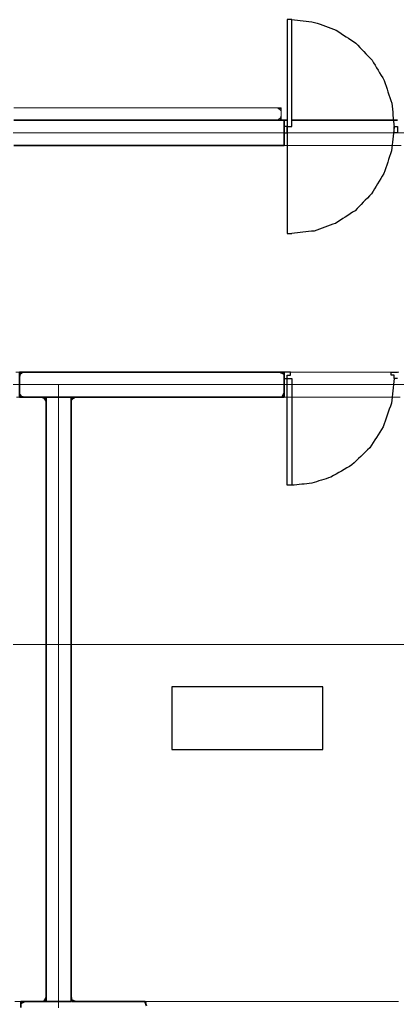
# Model space of a CAD drawing. Header units: metres. Extents: x 0 to 434, y -50 to 331.
# Drawn here: x 184.3 to 214.3, y 78.1 to 156.1 of the extents above; entities that cross this region are included whole.
import ezdxf

# ---------------------------------------------------------------- set-up
doc = ezdxf.new("R2010")
doc.units = ezdxf.units.M
for name, color, linetype in [('A-ANNO', 7, 'Continuous'), ('A-DOOR', 7, 'Continuous'), ('A-MAT', 7, 'Continuous'), ('A-SLAB', 7, 'Continuous'), ('A-WALL', 7, 'Continuous')]:
    doc.layers.add(name, color=color, linetype=linetype)

msp = doc.modelspace()

# ---------------------------------------------------------------- linework, layer by layer
at = {"linetype": 'Continuous', "lineweight": 25}
msp.add_lwpolyline([(196.399, 98.127), (208.399, 98.127), (208.399, 103.127), (196.399, 103.127), (196.399, 98.127)], close=True, dxfattribs=at)
at = {"layer": 'A-ANNO', "linetype": 'Continuous', "lineweight": 18, "true_color": 0x000000}
for p, q in [((109.973, 147.127), (298.899, 147.127)), ((80.3, 127.127), (340.779, 127.127)), ((187.399, 127.127), (187.399, 63.493)), ((103.402, 106.484), (353.399, 106.484))]:
    msp.add_line(p, q, dxfattribs=at)
at = {"layer": 'A-DOOR', "linetype": 'Continuous', "lineweight": 25, "true_color": 0x000000}
for points in [[(205.584, 156.127), (205.584, 155.627), (205.584, 155.127), (205.584, 154.627), (205.584, 154.127), (205.584, 153.627), (205.584, 153.127), (205.584, 152.627), (205.584, 152.127), (205.584, 151.627), (205.584, 151.127), (205.584, 150.627), (205.584, 150.127), (205.584, 149.627), (205.584, 149.127), (205.584, 148.627), (205.584, 148.127), (205.584, 147.627)], [(205.934, 156.127), (205.891, 156.127), (205.847, 156.127), (205.803, 156.127), (205.759, 156.127), (205.716, 156.127), (205.672, 156.127), (205.628, 156.127), (205.584, 156.127)], [(205.934, 147.627), (205.934, 148.127), (205.934, 148.627), (205.934, 149.127), (205.934, 149.627), (205.934, 150.127), (205.934, 150.627), (205.934, 151.127), (205.934, 151.627), (205.934, 152.127), (205.934, 152.627), (205.934, 153.127), (205.934, 153.627), (205.934, 154.127), (205.934, 154.627), (205.934, 155.127), (205.934, 155.627), (205.934, 156.127)], [(205.934, 156.127), (206.162, 156.1), (206.389, 156.073), (206.616, 156.046), (206.844, 156.02), (207.071, 155.993), (207.298, 155.966), (207.526, 155.939), (207.753, 155.912)], [(207.753, 155.912), (207.969, 155.833), (208.185, 155.754), (208.401, 155.675), (208.616, 155.596), (208.832, 155.517), (209.048, 155.438), (209.264, 155.359), (209.48, 155.28)], [(209.48, 155.28), (209.673, 155.153), (209.867, 155.026), (210.06, 154.898), (210.254, 154.771), (210.447, 154.644), (210.641, 154.517), (210.834, 154.389), (211.028, 154.262)], [(211.028, 154.262), (211.189, 154.093), (211.351, 153.924), (211.512, 153.755), (211.674, 153.586), (211.835, 153.417), (211.996, 153.248), (212.158, 153.078), (212.319, 152.909)], [(212.319, 152.909), (212.44, 152.707), (212.562, 152.505), (212.683, 152.302), (212.804, 152.1), (212.925, 151.897), (213.046, 151.695), (213.167, 151.493), (213.289, 151.29)], [(213.289, 151.29), (213.363, 151.065), (213.438, 150.839), (213.513, 150.614), (213.588, 150.388), (213.663, 150.163), (213.737, 149.937), (213.812, 149.712), (213.887, 149.486)], [(213.887, 149.486), (213.912, 149.249), (213.936, 149.012), (213.961, 148.775), (213.986, 148.537), (214.01, 148.3), (214.035, 148.063), (214.06, 147.826), (214.084, 147.589)], [(205.584, 147.627), (205.553, 147.627), (205.522, 147.627), (205.491, 147.627), (205.459, 147.627), (205.428, 147.627), (205.397, 147.627), (205.366, 147.627), (205.334, 147.627)], [(205.584, 147.627), (205.628, 147.627), (205.672, 147.627), (205.716, 147.627), (205.759, 147.627), (205.803, 147.627), (205.847, 147.627), (205.891, 147.627), (205.934, 147.627)], [(205.584, 147.127), (205.584, 147.189), (205.584, 147.252), (205.584, 147.314), (205.584, 147.377), (205.584, 147.439), (205.584, 147.502), (205.584, 147.564), (205.584, 147.627)], [(205.584, 147.627), (205.584, 147.127), (205.584, 146.627), (205.584, 146.127), (205.584, 145.627), (205.584, 145.127), (205.584, 144.627), (205.584, 144.127), (205.584, 143.627), (205.584, 143.127), (205.584, 142.627), (205.584, 142.127), (205.584, 141.627), (205.584, 141.127), (205.584, 140.627), (205.584, 140.127), (205.584, 139.627), (205.584, 139.127)], [(214.084, 147.589), (214.058, 147.352), (214.031, 147.115), (214.004, 146.878), (213.977, 146.641), (213.951, 146.404), (213.924, 146.167), (213.897, 145.93), (213.871, 145.693)], [(214.084, 147.627), (214.116, 147.627), (214.147, 147.627), (214.178, 147.627), (214.209, 147.627), (214.241, 147.627), (214.272, 147.627), (214.303, 147.627), (214.334, 147.627)], [(214.084, 147.127), (214.084, 147.189), (214.084, 147.252), (214.084, 147.314), (214.084, 147.377), (214.084, 147.439), (214.084, 147.502), (214.084, 147.564), (214.084, 147.627)], [(214.334, 147.627), (214.334, 147.564), (214.334, 147.502), (214.334, 147.439), (214.334, 147.377), (214.334, 147.314), (214.334, 147.252), (214.334, 147.189), (214.334, 147.127)], [(205.334, 147.127), (205.366, 147.127), (205.397, 147.127), (205.428, 147.127), (205.459, 147.127), (205.491, 147.127), (205.522, 147.127), (205.553, 147.127), (205.584, 147.127)], [(214.334, 147.127), (214.303, 147.127), (214.272, 147.127), (214.241, 147.127), (214.209, 147.127), (214.178, 147.127), (214.147, 147.127), (214.116, 147.127), (214.084, 147.127)], [(213.871, 145.693), (213.794, 145.468), (213.717, 145.243), (213.64, 145.019), (213.564, 144.794), (213.487, 144.569), (213.41, 144.344), (213.333, 144.119), (213.257, 143.895)], [(213.257, 143.895), (213.134, 143.693), (213.011, 143.492), (212.888, 143.291), (212.765, 143.09), (212.642, 142.888), (212.519, 142.687), (212.396, 142.486), (212.274, 142.285)], [(212.274, 142.285), (212.111, 142.117), (211.948, 141.949), (211.785, 141.782), (211.622, 141.614), (211.459, 141.447), (211.296, 141.279), (211.134, 141.112), (210.971, 140.944)], [(210.971, 140.944), (210.776, 140.819), (210.582, 140.693), (210.387, 140.568), (210.192, 140.442), (209.998, 140.317), (209.803, 140.191), (209.609, 140.066), (209.414, 139.94)], [(209.414, 139.94), (209.202, 139.864), (208.99, 139.788), (208.778, 139.712), (208.566, 139.636), (208.354, 139.561), (208.141, 139.485), (207.929, 139.409), (207.717, 139.333)], [(205.584, 139.127), (205.628, 139.127), (205.672, 139.127), (205.716, 139.127), (205.759, 139.127), (205.803, 139.127), (205.847, 139.127), (205.891, 139.127), (205.934, 139.127)], [(207.717, 139.333), (207.494, 139.307), (207.272, 139.281), (207.049, 139.255), (206.826, 139.23), (206.603, 139.204), (206.38, 139.178), (206.157, 139.152), (205.934, 139.127)], [(205.834, 128.127), (205.772, 128.127), (205.709, 128.127), (205.647, 128.127), (205.584, 128.127), (205.522, 128.127), (205.459, 128.127), (205.397, 128.127), (205.334, 128.127)], [(205.834, 127.877), (205.834, 127.908), (205.834, 127.939), (205.834, 127.97), (205.834, 128.002), (205.834, 128.033), (205.834, 128.064), (205.834, 128.095), (205.834, 128.127)], [(213.834, 128.127), (213.897, 128.127), (213.959, 128.127), (214.022, 128.127), (214.084, 128.127), (214.147, 128.127), (214.209, 128.127), (214.272, 128.127), (214.334, 128.127)], [(213.834, 127.877), (213.834, 127.908), (213.834, 127.939), (213.834, 127.97), (213.834, 128.002), (213.834, 128.033), (213.834, 128.064), (213.834, 128.095), (213.834, 128.127)], [(205.334, 127.627), (205.366, 127.627), (205.397, 127.627), (205.428, 127.627), (205.459, 127.627), (205.491, 127.627), (205.522, 127.627), (205.553, 127.627), (205.584, 127.627)], [(205.584, 127.877), (205.616, 127.877), (205.647, 127.877), (205.678, 127.877), (205.709, 127.877), (205.741, 127.877), (205.772, 127.877), (205.803, 127.877), (205.834, 127.877)], [(205.584, 127.627), (205.584, 127.658), (205.584, 127.689), (205.584, 127.72), (205.584, 127.752), (205.584, 127.783), (205.584, 127.814), (205.584, 127.845), (205.584, 127.877)], [(205.584, 119.127), (205.584, 119.627), (205.584, 120.127), (205.584, 120.627), (205.584, 121.127), (205.584, 121.627), (205.584, 122.127), (205.584, 122.627), (205.584, 123.127), (205.584, 123.627), (205.584, 124.127), (205.584, 124.627), (205.584, 125.127), (205.584, 125.627), (205.584, 126.127), (205.584, 126.627), (205.584, 127.127), (205.584, 127.627)], [(205.584, 127.627), (205.628, 127.627), (205.672, 127.627), (205.716, 127.627), (205.759, 127.627), (205.803, 127.627), (205.847, 127.627), (205.891, 127.627), (205.934, 127.627)], [(205.934, 127.627), (205.934, 127.127), (205.934, 126.627), (205.934, 126.127), (205.934, 125.627), (205.934, 125.127), (205.934, 124.627), (205.934, 124.127), (205.934, 123.627), (205.934, 123.127), (205.934, 122.627), (205.934, 122.127), (205.934, 121.627), (205.934, 121.127), (205.934, 120.627), (205.934, 120.127), (205.934, 119.627), (205.934, 119.127)], [(214.084, 127.877), (214.053, 127.877), (214.022, 127.877), (213.991, 127.877), (213.959, 127.877), (213.928, 127.877), (213.897, 127.877), (213.866, 127.877), (213.834, 127.877)], [(214.084, 127.627), (214.056, 127.379), (214.028, 127.131), (214, 126.883), (213.972, 126.635), (213.944, 126.387), (213.915, 126.139), (213.887, 125.89), (213.859, 125.642)], [(214.084, 127.627), (214.084, 127.658), (214.084, 127.689), (214.084, 127.72), (214.084, 127.752), (214.084, 127.783), (214.084, 127.814), (214.084, 127.845), (214.084, 127.877)], [(214.334, 127.627), (214.303, 127.627), (214.272, 127.627), (214.241, 127.627), (214.209, 127.627), (214.178, 127.627), (214.147, 127.627), (214.116, 127.627), (214.084, 127.627)], [(213.859, 125.642), (213.776, 125.408), (213.693, 125.174), (213.61, 124.939), (213.528, 124.705), (213.445, 124.471), (213.362, 124.236), (213.279, 124.002), (213.196, 123.768)], [(213.196, 123.768), (213.063, 123.56), (212.93, 123.352), (212.797, 123.145), (212.664, 122.937), (212.531, 122.729), (212.398, 122.522), (212.265, 122.314), (212.132, 122.106)], [(212.132, 122.106), (211.956, 121.937), (211.78, 121.767), (211.604, 121.598), (211.428, 121.428), (211.252, 121.259), (211.076, 121.089), (210.901, 120.92), (210.725, 120.75)], [(210.725, 120.75), (210.516, 120.628), (210.307, 120.506), (210.098, 120.384), (209.889, 120.262), (209.68, 120.14), (209.471, 120.018), (209.262, 119.896), (209.053, 119.774)], [(209.053, 119.774), (208.862, 119.713), (208.671, 119.653), (208.48, 119.592), (208.289, 119.532), (208.098, 119.471), (207.907, 119.411), (207.715, 119.351), (207.524, 119.29)], [(205.934, 119.127), (205.891, 119.127), (205.847, 119.127), (205.803, 119.127), (205.759, 119.127), (205.716, 119.127), (205.672, 119.127), (205.628, 119.127), (205.584, 119.127)], [(207.524, 119.29), (207.326, 119.27), (207.127, 119.249), (206.928, 119.229), (206.729, 119.208), (206.531, 119.188), (206.332, 119.168), (206.133, 119.147), (205.934, 119.127)]]:
    msp.add_lwpolyline(points, dxfattribs=at)
at = {"layer": 'A-MAT', "linetype": 'Continuous', "lineweight": 18, "true_color": 0x000000}
for points in [[(183.852, 148.127), (184.352, 148.127), (184.851, 148.127), (185.351, 148.127), (185.851, 148.127), (186.35, 148.127), (186.85, 148.127), (187.349, 148.127), (187.849, 148.127), (188.349, 148.127), (188.848, 148.127), (189.348, 148.127), (189.847, 148.127), (190.347, 148.127), (190.847, 148.127), (191.346, 148.127), (191.846, 148.127), (192.345, 148.127), (192.845, 148.127), (193.345, 148.127), (193.844, 148.127), (194.344, 148.127), (194.843, 148.127), (195.343, 148.127), (195.843, 148.127), (196.342, 148.127), (196.842, 148.127), (197.341, 148.127), (197.841, 148.127), (198.341, 148.127), (198.84, 148.127), (199.34, 148.127), (199.839, 148.127), (200.339, 148.127), (200.839, 148.127), (201.338, 148.127), (201.838, 148.127), (202.337, 148.127), (202.837, 148.127), (203.337, 148.127), (203.836, 148.127), (204.336, 148.127), (204.835, 148.127), (205.084, 148.377), (205.084, 148.877), (204.835, 149.127), (204.335, 149.127), (203.835, 149.127), (203.336, 149.127), (202.836, 149.127), (202.337, 149.127), (201.837, 149.127), (201.337, 149.127), (200.838, 149.127), (200.338, 149.127), (199.839, 149.127), (199.339, 149.127), (198.839, 149.127), (198.34, 149.127), (197.84, 149.127), (197.341, 149.127), (196.841, 149.127), (196.341, 149.127), (195.842, 149.127), (195.342, 149.127), (194.843, 149.127), (194.343, 149.127), (193.843, 149.127), (193.344, 149.127), (192.844, 149.127), (192.345, 149.127), (191.845, 149.127), (191.345, 149.127), (190.846, 149.127), (190.346, 149.127), (189.847, 149.127), (189.347, 149.127), (188.847, 149.127), (188.348, 149.127), (187.848, 149.127), (187.349, 149.127), (186.849, 149.127), (186.349, 149.127), (185.85, 149.127), (185.35, 149.127), (184.851, 149.127), (184.351, 149.127), (183.851, 149.127)], [(184.185, 149.127), (184.684, 149.127), (185.184, 149.127), (185.684, 149.127), (186.183, 149.127), (186.683, 149.127), (187.182, 149.127), (187.682, 149.127), (188.182, 149.127), (188.681, 149.127), (189.181, 149.127), (189.68, 149.127), (190.18, 149.127), (190.68, 149.127), (191.179, 149.127), (191.679, 149.127), (192.178, 149.127), (192.678, 149.127), (193.178, 149.127), (193.677, 149.127), (194.177, 149.127), (194.676, 149.127), (195.176, 149.127), (195.676, 149.127), (196.175, 149.127), (196.675, 149.127), (197.174, 149.127), (197.674, 149.127), (198.173, 149.127), (198.673, 149.127), (199.173, 149.127), (199.672, 149.127), (200.172, 149.127), (200.671, 149.127), (201.171, 149.127), (201.671, 149.127), (202.17, 149.127), (202.67, 149.127), (203.169, 149.127), (203.669, 149.127), (204.169, 149.127), (204.668, 149.127), (205.084, 149.043), (205.084, 148.544), (205.002, 148.127), (204.502, 148.127), (204.002, 148.127), (203.503, 148.127), (203.003, 148.127), (202.504, 148.127), (202.004, 148.127), (201.504, 148.127), (201.005, 148.127), (200.505, 148.127), (200.006, 148.127), (199.506, 148.127), (199.006, 148.127), (198.507, 148.127), (198.007, 148.127), (197.508, 148.127), (197.008, 148.127), (196.508, 148.127), (196.009, 148.127), (195.509, 148.127), (195.01, 148.127), (194.51, 148.127), (194.01, 148.127), (193.511, 148.127), (193.011, 148.127), (192.512, 148.127), (192.012, 148.127), (191.512, 148.127), (191.013, 148.127), (190.513, 148.127), (190.014, 148.127), (189.514, 148.127), (189.014, 148.127), (188.515, 148.127), (188.015, 148.127), (187.516, 148.127), (187.016, 148.127), (186.516, 148.127), (186.017, 148.127), (185.517, 148.127), (185.018, 148.127), (184.518, 148.127), (184.018, 148.127)], [(205.084, 149.127), (204.586, 149.127), (204.088, 149.127), (203.59, 149.127), (203.092, 149.127), (202.594, 149.127), (202.096, 149.127), (201.598, 149.127), (201.1, 149.127), (200.602, 149.127), (200.104, 149.127), (199.606, 149.127), (199.108, 149.127), (198.61, 149.127), (198.112, 149.127), (197.614, 149.127), (197.116, 149.127), (196.618, 149.127), (196.12, 149.127), (195.622, 149.127), (195.124, 149.127), (194.626, 149.127), (194.128, 149.127), (193.63, 149.127), (193.132, 149.127), (192.634, 149.127), (192.136, 149.127), (191.637, 149.127), (191.139, 149.127), (190.641, 149.127), (190.143, 149.127), (189.645, 149.127), (189.147, 149.127), (188.649, 149.127), (188.151, 149.127), (187.653, 149.127), (187.155, 149.127), (186.657, 149.127), (186.159, 149.127), (185.661, 149.127), (185.163, 149.127), (184.665, 149.127), (184.167, 149.127)], [(205.084, 149.127), (205.084, 149.002), (205.084, 148.877), (205.084, 148.752), (205.084, 148.627), (205.084, 148.502), (205.084, 148.377), (205.084, 148.252), (205.084, 148.127)], [(184.167, 148.127), (184.665, 148.127), (185.163, 148.127), (185.661, 148.127), (186.159, 148.127), (186.657, 148.127), (187.155, 148.127), (187.653, 148.127), (188.151, 148.127), (188.649, 148.127), (189.147, 148.127), (189.645, 148.127), (190.143, 148.127), (190.641, 148.127), (191.139, 148.127), (191.637, 148.127), (192.136, 148.127), (192.634, 148.127), (193.132, 148.127), (193.63, 148.127), (194.128, 148.127), (194.626, 148.127), (195.124, 148.127), (195.622, 148.127), (196.12, 148.127), (196.618, 148.127), (197.116, 148.127), (197.614, 148.127), (198.112, 148.127), (198.61, 148.127), (199.108, 148.127), (199.606, 148.127), (200.104, 148.127), (200.602, 148.127), (201.1, 148.127), (201.598, 148.127), (202.096, 148.127), (202.594, 148.127), (203.092, 148.127), (203.59, 148.127), (204.088, 148.127), (204.586, 148.127), (205.084, 148.127)], [(205.334, 148.127), (205.366, 148.127), (205.397, 148.127), (205.428, 148.127), (205.459, 148.127), (205.491, 148.127), (205.522, 148.127), (205.553, 148.127), (205.584, 148.127)], [(205.934, 148.127), (206.428, 148.127), (206.923, 148.127), (207.417, 148.127), (207.911, 148.127), (208.405, 148.127), (208.899, 148.127), (209.393, 148.127), (209.887, 148.127), (210.381, 148.127), (210.876, 148.127), (211.37, 148.127), (211.864, 148.127), (212.358, 148.127), (212.852, 148.127), (213.346, 148.127), (213.84, 148.127), (214.334, 148.127)], [(184.173, 146.127), (184.672, 146.127), (185.171, 146.127), (185.671, 146.127), (186.17, 146.127), (186.67, 146.127), (187.169, 146.127), (187.669, 146.127), (188.168, 146.127), (188.668, 146.127), (189.167, 146.127), (189.667, 146.127), (190.166, 146.127), (190.666, 146.127), (191.165, 146.127), (191.665, 146.127), (192.164, 146.127), (192.664, 146.127), (193.163, 146.127), (193.663, 146.127), (194.162, 146.127), (194.662, 146.127), (195.161, 146.127), (195.66, 146.127), (196.16, 146.127), (196.659, 146.127), (197.159, 146.127), (197.658, 146.127), (198.158, 146.127), (198.657, 146.127), (199.157, 146.127), (199.656, 146.127), (200.156, 146.127), (200.655, 146.127), (201.155, 146.127), (201.654, 146.127), (202.154, 146.127), (202.653, 146.127), (203.153, 146.127), (203.652, 146.127), (204.152, 146.127), (204.651, 146.127), (205.151, 146.127), (205.65, 146.127), (206.15, 146.127), (206.649, 146.127), (207.148, 146.127), (207.648, 146.127), (208.147, 146.127), (208.647, 146.127), (209.146, 146.127), (209.646, 146.127), (210.145, 146.127), (210.645, 146.127), (211.144, 146.127), (211.644, 146.127), (212.143, 146.127), (212.643, 146.127), (213.142, 146.127), (213.642, 146.127), (214.141, 146.127), (214.641, 146.127)], [(214.459, 128.127), (213.959, 128.127), (213.46, 128.127), (212.96, 128.127), (212.461, 128.127), (211.962, 128.127), (211.462, 128.127), (210.963, 128.127), (210.463, 128.127), (209.964, 128.127), (209.464, 128.127), (208.965, 128.127), (208.465, 128.127), (207.966, 128.127), (207.466, 128.127), (206.967, 128.127), (206.467, 128.127), (205.968, 128.127), (205.468, 128.127), (204.969, 128.127), (204.469, 128.127), (203.97, 128.127), (203.47, 128.127), (202.971, 128.127), (202.471, 128.127), (201.972, 128.127), (201.472, 128.127), (200.973, 128.127), (200.474, 128.127), (199.974, 128.127), (199.475, 128.127), (198.975, 128.127), (198.476, 128.127), (197.976, 128.127), (197.477, 128.127), (196.977, 128.127), (196.478, 128.127), (195.978, 128.127), (195.479, 128.127), (194.979, 128.127), (194.48, 128.127), (193.98, 128.127), (193.481, 128.127), (192.981, 128.127), (192.482, 128.127), (191.982, 128.127), (191.483, 128.127), (190.983, 128.127), (190.484, 128.127), (189.984, 128.127), (189.485, 128.127), (188.986, 128.127), (188.486, 128.127), (187.987, 128.127), (187.487, 128.127), (186.988, 128.127), (186.488, 128.127), (185.989, 128.127), (185.489, 128.127), (184.99, 128.127), (184.49, 128.127), (183.991, 128.127)], [(184.047, 126.127), (184.546, 126.127), (185.044, 126.127), (185.542, 126.127), (186.041, 126.127), (186.399, 125.987), (186.399, 125.488), (186.399, 124.99), (186.399, 124.492), (186.399, 123.993), (186.399, 123.495), (186.399, 122.997), (186.399, 122.498), (186.399, 122), (186.399, 121.502), (186.399, 121.003), (186.399, 120.505), (186.399, 120.007), (186.399, 119.508), (186.399, 119.01), (186.399, 118.511), (186.399, 118.013), (186.399, 117.515), (186.399, 117.016), (186.399, 116.518), (186.399, 116.02), (186.399, 115.521), (186.399, 115.023), (186.399, 114.525), (186.399, 114.026), (186.399, 113.528), (186.399, 113.029), (186.399, 112.531), (186.399, 112.033), (186.399, 111.534), (186.399, 111.036), (186.399, 110.538), (186.399, 110.039), (186.399, 109.541), (186.399, 109.043), (186.399, 108.544), (186.399, 108.046), (186.399, 107.548), (186.399, 107.049), (186.399, 106.551), (186.399, 106.052), (186.399, 105.554), (186.399, 105.056), (186.399, 104.557), (186.399, 104.059), (186.399, 103.561), (186.399, 103.062), (186.399, 102.564), (186.399, 102.066), (186.399, 101.567), (186.399, 101.069), (186.399, 100.57), (186.399, 100.072), (186.399, 99.574), (186.399, 99.075), (186.399, 98.577), (186.399, 98.079), (186.399, 97.58), (186.399, 97.082), (186.399, 96.584), (186.399, 96.085), (186.399, 95.587), (186.399, 95.088), (186.399, 94.59), (186.399, 94.092), (186.399, 93.593), (186.399, 93.095), (186.399, 92.597), (186.399, 92.098), (186.399, 91.6), (186.399, 91.102), (186.399, 90.603), (186.399, 90.105), (186.399, 89.607), (186.399, 89.108), (186.399, 88.61), (186.399, 88.111), (186.399, 87.613), (186.399, 87.115), (186.399, 86.616), (186.399, 86.118), (186.399, 85.62), (186.399, 85.121), (186.399, 84.623), (186.399, 84.125), (186.399, 83.626), (186.399, 83.128), (186.399, 82.629), (186.399, 82.131), (186.399, 81.633), (186.399, 81.134), (186.399, 80.636), (186.399, 80.138), (186.399, 79.639), (186.399, 79.141), (186.399, 78.643), (186.399, 78.144), (185.918, 78.127), (185.42, 78.127), (184.922, 78.127), (184.423, 78.127), (183.925, 78.127)], [(214.423, 78.127), (213.925, 78.127), (213.427, 78.127), (212.928, 78.127), (212.43, 78.127), (211.932, 78.127), (211.433, 78.127), (210.935, 78.127), (210.436, 78.127), (209.938, 78.127), (209.44, 78.127), (208.941, 78.127), (208.443, 78.127), (207.945, 78.127), (207.446, 78.127), (206.948, 78.127), (206.45, 78.127), (205.951, 78.127), (205.453, 78.127), (204.955, 78.127), (204.456, 78.127), (203.958, 78.127), (203.459, 78.127), (202.961, 78.127), (202.463, 78.127), (201.964, 78.127), (201.466, 78.127), (201.466, 78.127), (200.968, 78.127), (200.469, 78.127), (199.971, 78.127), (199.473, 78.127), (198.974, 78.127), (198.476, 78.127), (197.977, 78.127), (197.479, 78.127), (196.981, 78.127), (196.482, 78.127), (195.984, 78.127), (195.486, 78.127), (194.987, 78.127), (194.489, 78.127), (193.991, 78.127), (193.492, 78.127), (192.994, 78.127), (192.495, 78.127), (191.997, 78.127), (191.499, 78.127), (191, 78.127), (190.502, 78.127), (190.004, 78.127), (189.505, 78.127), (189.007, 78.127), (188.509, 78.127), (188.399, 78.516), (188.399, 79.014), (188.399, 79.513), (188.399, 80.011), (188.399, 80.509), (188.399, 81.008), (188.399, 81.506), (188.399, 82.004), (188.399, 82.503), (188.399, 83.001), (188.399, 83.499), (188.399, 83.998), (188.399, 84.496), (188.399, 84.995), (188.399, 85.493), (188.399, 85.991), (188.399, 86.49), (188.399, 86.988), (188.399, 87.486), (188.399, 87.985), (188.399, 88.483), (188.399, 88.981), (188.399, 89.48), (188.399, 89.978), (188.399, 90.476), (188.399, 90.975), (188.399, 91.473), (188.399, 91.972), (188.399, 92.47), (188.399, 92.968), (188.399, 93.467), (188.399, 93.965), (188.399, 94.463), (188.399, 94.962), (188.399, 95.46), (188.399, 95.958), (188.399, 96.457), (188.399, 96.955), (188.399, 97.454), (188.399, 97.952), (188.399, 98.45), (188.399, 98.949), (188.399, 99.447), (188.399, 99.945), (188.399, 100.444), (188.399, 100.942), (188.399, 101.44), (188.399, 101.939), (188.399, 102.437), (188.399, 102.935), (188.399, 103.434), (188.399, 103.932), (188.399, 104.431), (188.399, 104.929), (188.399, 105.427), (188.399, 105.926), (188.399, 106.424), (188.399, 106.922), (188.399, 107.421), (188.399, 107.919), (188.399, 108.417), (188.399, 108.916), (188.399, 109.414), (188.399, 109.913), (188.399, 110.411), (188.399, 110.909), (188.399, 111.408), (188.399, 111.906), (188.399, 112.404), (188.399, 112.903), (188.399, 113.401), (188.399, 113.899), (188.399, 114.398), (188.399, 114.896), (188.399, 115.395), (188.399, 115.893), (188.399, 116.391), (188.399, 116.89), (188.399, 117.388), (188.399, 117.886), (188.399, 118.385), (188.399, 118.883), (188.399, 119.381), (188.399, 119.88), (188.399, 120.378), (188.399, 120.876), (188.399, 121.375), (188.399, 121.873), (188.399, 122.372), (188.399, 122.87), (188.399, 123.368), (188.399, 123.867), (188.399, 124.365), (188.399, 124.863), (188.399, 125.362), (188.399, 125.86), (188.631, 126.127), (189.129, 126.127), (189.628, 126.127), (190.126, 126.127), (190.624, 126.127), (191.123, 126.127), (191.621, 126.127), (192.12, 126.127), (192.618, 126.127), (193.116, 126.127), (193.615, 126.127), (194.113, 126.127), (194.611, 126.127), (195.11, 126.127), (195.608, 126.127), (196.106, 126.127), (196.605, 126.127), (197.103, 126.127), (197.601, 126.127), (198.1, 126.127), (198.598, 126.127), (199.097, 126.127), (199.595, 126.127), (200.093, 126.127), (200.592, 126.127), (201.09, 126.127), (201.588, 126.127), (202.087, 126.127), (202.585, 126.127), (203.083, 126.127), (203.582, 126.127), (204.08, 126.127), (204.579, 126.127), (205.077, 126.127), (205.575, 126.127), (206.074, 126.127), (206.572, 126.127), (207.07, 126.127), (207.569, 126.127), (208.067, 126.127), (208.565, 126.127), (209.064, 126.127), (209.562, 126.127), (210.061, 126.127), (210.559, 126.127), (211.057, 126.127), (211.556, 126.127), (212.054, 126.127), (212.552, 126.127), (213.051, 126.127), (213.549, 126.127), (214.047, 126.127), (214.546, 126.127)]]:
    msp.add_lwpolyline(points, dxfattribs=at)
at = {"layer": 'A-SLAB', "linetype": 'Continuous', "lineweight": 35, "true_color": 0x000000}
for points in [[(205.584, 148.127), (205.553, 148.127), (205.522, 148.127), (205.491, 148.127), (205.459, 148.127), (205.428, 148.127), (205.397, 148.127), (205.366, 148.127), (205.334, 148.127)], [(214.334, 148.127), (213.84, 148.127), (213.346, 148.127), (212.852, 148.127), (212.358, 148.127), (211.864, 148.127), (211.37, 148.127), (210.876, 148.127), (210.381, 148.127), (209.887, 148.127), (209.393, 148.127), (208.899, 148.127), (208.405, 148.127), (207.911, 148.127), (207.417, 148.127), (206.923, 148.127), (206.428, 148.127), (205.934, 148.127)]]:
    msp.add_lwpolyline(points, dxfattribs=at)
at = {"layer": 'A-WALL', "linetype": 'Continuous', "lineweight": 35, "true_color": 0x000000}
for points in [[(183.859, 148.127), (184.359, 148.127), (184.858, 148.127), (185.358, 148.127), (185.858, 148.127), (186.357, 148.127), (186.857, 148.127), (187.357, 148.127), (187.856, 148.127), (188.356, 148.127), (188.856, 148.127), (189.355, 148.127), (189.855, 148.127), (190.354, 148.127), (190.854, 148.127), (191.354, 148.127), (191.853, 148.127), (192.353, 148.127), (192.853, 148.127), (193.352, 148.127), (193.852, 148.127), (194.352, 148.127), (194.851, 148.127), (195.351, 148.127), (195.85, 148.127), (196.35, 148.127), (196.85, 148.127), (197.349, 148.127), (197.849, 148.127), (198.349, 148.127), (198.848, 148.127), (199.348, 148.127), (199.848, 148.127), (200.347, 148.127), (200.847, 148.127), (201.346, 148.127), (201.846, 148.127), (202.346, 148.127), (202.845, 148.127), (203.345, 148.127), (203.845, 148.127), (204.344, 148.127), (204.844, 148.127), (205.335, 148.118), (205.335, 147.619), (205.335, 147.119), (205.335, 146.619), (205.327, 146.127), (204.828, 146.127), (204.328, 146.127), (203.829, 146.127), (203.329, 146.127), (202.829, 146.127), (202.33, 146.127), (201.83, 146.127), (201.33, 146.127), (200.831, 146.127), (200.331, 146.127), (199.831, 146.127), (199.332, 146.127), (198.832, 146.127), (198.333, 146.127), (197.833, 146.127), (197.333, 146.127), (196.834, 146.127), (196.334, 146.127), (195.834, 146.127), (195.335, 146.127), (194.835, 146.127), (194.335, 146.127), (193.836, 146.127), (193.336, 146.127), (192.837, 146.127), (192.337, 146.127), (191.837, 146.127), (191.338, 146.127), (190.838, 146.127), (190.338, 146.127), (189.839, 146.127), (189.339, 146.127), (188.839, 146.127), (188.34, 146.127), (187.84, 146.127), (187.341, 146.127), (186.841, 146.127), (186.341, 146.127), (185.842, 146.127), (185.342, 146.127), (184.842, 146.127), (184.343, 146.127), (183.843, 146.127)], [(183.849, 148.127), (184.349, 148.127), (184.848, 148.127), (185.348, 148.127), (185.848, 148.127), (186.347, 148.127), (186.847, 148.127), (187.346, 148.127), (187.846, 148.127), (188.346, 148.127), (188.845, 148.127), (189.345, 148.127), (189.845, 148.127), (190.344, 148.127), (190.844, 148.127), (191.344, 148.127), (191.843, 148.127), (192.343, 148.127), (192.842, 148.127), (193.342, 148.127), (193.842, 148.127), (194.341, 148.127), (194.841, 148.127), (195.341, 148.127), (195.84, 148.127), (196.34, 148.127), (196.839, 148.127), (197.339, 148.127), (197.839, 148.127), (198.338, 148.127), (198.838, 148.127), (199.338, 148.127), (199.837, 148.127), (200.337, 148.127), (200.837, 148.127), (201.336, 148.127), (201.836, 148.127), (202.335, 148.127), (202.835, 148.127), (203.335, 148.127), (203.834, 148.127), (204.334, 148.127), (204.834, 148.127), (205.333, 148.127), (205.335, 147.629), (205.335, 147.129), (205.335, 146.63), (205.335, 146.13), (204.838, 146.127), (204.338, 146.127), (203.839, 146.127), (203.339, 146.127), (202.839, 146.127), (202.34, 146.127), (201.84, 146.127), (201.341, 146.127), (200.841, 146.127), (200.341, 146.127), (199.842, 146.127), (199.342, 146.127), (198.842, 146.127), (198.343, 146.127), (197.843, 146.127), (197.344, 146.127), (196.844, 146.127), (196.344, 146.127), (195.845, 146.127), (195.345, 146.127), (194.845, 146.127), (194.346, 146.127), (193.846, 146.127), (193.346, 146.127), (192.847, 146.127), (192.347, 146.127), (191.848, 146.127), (191.348, 146.127), (190.848, 146.127), (190.349, 146.127), (189.849, 146.127), (189.349, 146.127), (188.85, 146.127), (188.35, 146.127), (187.85, 146.127), (187.351, 146.127), (186.851, 146.127), (186.352, 146.127), (185.852, 146.127), (185.352, 146.127), (184.853, 146.127), (184.353, 146.127), (183.853, 146.127)], [(205.334, 148.127), (204.835, 148.127), (204.335, 148.127), (203.836, 148.127), (203.336, 148.127), (202.836, 148.127), (202.337, 148.127), (201.837, 148.127), (201.338, 148.127), (200.838, 148.127), (200.339, 148.127), (199.839, 148.127), (199.339, 148.127), (198.84, 148.127), (198.34, 148.127), (197.841, 148.127), (197.341, 148.127), (196.842, 148.127), (196.342, 148.127), (195.842, 148.127), (195.343, 148.127), (194.843, 148.127), (194.344, 148.127), (193.844, 148.127), (193.344, 148.127), (192.845, 148.127), (192.345, 148.127), (191.846, 148.127), (191.346, 148.127), (190.847, 148.127), (190.347, 148.127), (189.847, 148.127), (189.348, 148.127), (188.848, 148.127), (188.349, 148.127), (187.849, 148.127), (187.35, 148.127), (186.85, 148.127), (186.35, 148.127), (185.851, 148.127), (185.351, 148.127), (184.852, 148.127), (184.352, 148.127), (183.852, 148.127)], [(205.334, 148.127), (205.334, 147.877), (205.334, 147.627), (205.334, 147.377), (205.334, 147.127), (205.334, 146.877), (205.334, 146.627), (205.334, 146.377), (205.334, 146.127)], [(205.334, 146.127), (204.835, 146.127), (204.335, 146.127), (203.836, 146.127), (203.336, 146.127), (202.836, 146.127), (202.337, 146.127), (201.837, 146.127), (201.338, 146.127), (200.838, 146.127), (200.339, 146.127), (199.839, 146.127), (199.339, 146.127), (198.84, 146.127), (198.34, 146.127), (197.841, 146.127), (197.341, 146.127), (196.842, 146.127), (196.342, 146.127), (195.842, 146.127), (195.343, 146.127), (194.843, 146.127), (194.344, 146.127), (193.844, 146.127), (193.344, 146.127), (192.845, 146.127), (192.345, 146.127), (191.846, 146.127), (191.346, 146.127), (190.847, 146.127), (190.347, 146.127), (189.847, 146.127), (189.348, 146.127), (188.848, 146.127), (188.349, 146.127), (187.849, 146.127), (187.35, 146.127), (186.85, 146.127), (186.35, 146.127), (185.851, 146.127), (185.351, 146.127), (184.852, 146.127), (184.352, 146.127), (183.852, 146.127)], [(184.299, 126.127), (184.299, 126.377), (184.299, 126.627), (184.299, 126.877), (184.299, 127.127), (184.299, 127.377), (184.299, 127.627), (184.299, 127.877), (184.299, 128.127)], [(205.334, 128.127), (204.845, 128.127), (204.356, 128.127), (203.867, 128.127), (203.378, 128.127), (202.888, 128.127), (202.399, 128.127), (201.91, 128.127), (201.421, 128.127), (200.932, 128.127), (200.442, 128.127), (199.953, 128.127), (199.464, 128.127), (198.975, 128.127), (198.486, 128.127), (197.997, 128.127), (197.507, 128.127), (197.018, 128.127), (196.529, 128.127), (196.04, 128.127), (195.551, 128.127), (195.061, 128.127), (194.572, 128.127), (194.083, 128.127), (193.594, 128.127), (193.105, 128.127), (192.615, 128.127), (192.126, 128.127), (191.637, 128.127), (191.148, 128.127), (190.659, 128.127), (190.17, 128.127), (189.68, 128.127), (189.191, 128.127), (188.702, 128.127), (188.213, 128.127), (187.724, 128.127), (187.234, 128.127), (186.745, 128.127), (186.256, 128.127), (185.767, 128.127), (185.278, 128.127), (184.788, 128.127), (184.299, 128.127)], [(184.4, 77.628), (184.4, 78.127), (184.4, 78.127), (184.898, 78.127), (185.397, 78.127), (185.896, 78.127), (186.394, 78.127), (186.4, 78.62), (186.4, 79.119), (186.4, 79.618), (186.4, 80.116), (186.4, 80.615), (186.4, 81.114), (186.4, 81.613), (186.4, 82.111), (186.4, 82.61), (186.4, 83.109), (186.4, 83.607), (186.4, 84.106), (186.4, 84.605), (186.4, 85.103), (186.4, 85.602), (186.4, 86.101), (186.4, 86.599), (186.4, 87.098), (186.4, 87.597), (186.4, 88.095), (186.4, 88.594), (186.4, 89.093), (186.4, 89.591), (186.4, 90.09), (186.4, 90.589), (186.4, 91.087), (186.4, 91.586), (186.4, 92.085), (186.4, 92.583), (186.4, 93.082), (186.4, 93.581), (186.4, 94.079), (186.4, 94.578), (186.4, 95.077), (186.4, 95.575), (186.4, 96.074), (186.4, 96.573), (186.4, 97.072), (186.4, 97.57), (186.4, 98.069), (186.4, 98.568), (186.4, 99.066), (186.4, 99.565), (186.4, 100.064), (186.4, 100.562), (186.4, 101.061), (186.4, 101.56), (186.4, 102.058), (186.4, 102.557), (186.4, 103.056), (186.4, 103.554), (186.4, 104.053), (186.4, 104.552), (186.4, 105.05), (186.4, 105.549), (186.4, 106.048), (186.4, 106.546), (186.4, 107.045), (186.4, 107.544), (186.4, 108.042), (186.4, 108.541), (186.4, 109.04), (186.4, 109.538), (186.4, 110.037), (186.4, 110.536), (186.4, 111.034), (186.4, 111.533), (186.4, 112.032), (186.4, 112.53), (186.4, 113.029), (186.4, 113.528), (186.4, 114.027), (186.4, 114.525), (186.4, 115.024), (186.4, 115.523), (186.4, 116.021), (186.4, 116.52), (186.4, 117.019), (186.4, 117.517), (186.4, 118.016), (186.4, 118.515), (186.4, 119.013), (186.4, 119.512), (186.4, 120.011), (186.4, 120.509), (186.4, 121.008), (186.4, 121.507), (186.4, 122.005), (186.4, 122.504), (186.4, 123.003), (186.4, 123.501), (186.4, 124), (186.4, 124.499), (186.4, 124.997), (186.4, 125.496), (186.4, 125.995), (186.033, 126.127), (185.535, 126.127), (185.036, 126.127), (184.537, 126.127), (184.3, 126.388), (184.3, 126.887), (184.3, 127.386), (184.3, 127.884), (184.556, 128.127), (185.054, 128.127), (185.553, 128.127), (186.052, 128.127), (186.55, 128.127), (187.049, 128.127), (187.548, 128.127), (188.046, 128.127), (188.545, 128.127), (189.044, 128.127), (189.542, 128.127), (190.041, 128.127), (190.54, 128.127), (191.038, 128.127), (191.537, 128.127), (192.036, 128.127), (192.534, 128.127), (193.033, 128.127), (193.532, 128.127), (194.03, 128.127), (194.529, 128.127), (195.028, 128.127), (195.526, 128.127), (196.025, 128.127), (196.524, 128.127), (197.022, 128.127), (197.521, 128.127), (198.02, 128.127), (198.518, 128.127), (199.017, 128.127), (199.516, 128.127), (200.015, 128.127), (200.513, 128.127), (201.012, 128.127), (201.511, 128.127), (202.009, 128.127), (202.508, 128.127), (203.007, 128.127), (203.505, 128.127), (204.004, 128.127), (204.503, 128.127), (205.001, 128.127), (205.335, 127.962), (205.335, 127.463), (205.335, 126.965), (205.335, 126.466), (205.175, 126.127), (204.676, 126.127), (204.177, 126.127), (203.679, 126.127), (203.18, 126.127), (202.681, 126.127), (202.183, 126.127), (201.684, 126.127), (201.185, 126.127), (200.687, 126.127), (200.188, 126.127), (199.689, 126.127), (199.191, 126.127), (198.692, 126.127), (198.193, 126.127), (197.695, 126.127), (197.196, 126.127), (196.697, 126.127), (196.199, 126.127), (195.7, 126.127), (195.201, 126.127), (194.703, 126.127), (194.204, 126.127), (193.705, 126.127), (193.207, 126.127), (192.708, 126.127), (192.209, 126.127), (191.711, 126.127), (191.212, 126.127), (190.713, 126.127), (190.215, 126.127), (189.716, 126.127), (189.217, 126.127), (188.718, 126.127), (188.4, 125.947), (188.4, 125.448), (188.4, 124.95), (188.4, 124.451), (188.4, 123.952), (188.4, 123.454), (188.4, 122.955), (188.4, 122.456), (188.4, 121.958), (188.4, 121.459), (188.4, 120.96), (188.4, 120.462), (188.4, 119.963), (188.4, 119.464), (188.4, 118.966), (188.4, 118.467), (188.4, 117.968), (188.4, 117.47), (188.4, 116.971), (188.4, 116.472), (188.4, 115.974), (188.4, 115.475), (188.4, 114.976), (188.4, 114.478), (188.4, 113.979), (188.4, 113.48), (188.4, 112.982), (188.4, 112.483), (188.4, 111.984), (188.4, 111.486), (188.4, 110.987), (188.4, 110.488), (188.4, 109.989), (188.4, 109.491), (188.4, 108.992), (188.4, 108.493), (188.4, 107.995), (188.4, 107.496), (188.4, 106.997), (188.4, 106.499), (188.4, 106), (188.4, 105.501), (188.4, 105.003), (188.4, 104.504), (188.4, 104.005), (188.4, 103.507), (188.4, 103.008), (188.4, 102.509), (188.4, 102.011), (188.4, 101.512), (188.4, 101.013), (188.4, 100.515), (188.4, 100.016), (188.4, 99.517), (188.4, 99.019), (188.4, 98.52), (188.4, 98.021), (188.4, 97.523), (188.4, 97.024), (188.4, 96.525), (188.4, 96.027), (188.4, 95.528), (188.4, 95.029), (188.4, 94.53), (188.4, 94.032), (188.4, 93.533), (188.4, 93.034), (188.4, 92.536), (188.4, 92.037), (188.4, 91.538), (188.4, 91.04), (188.4, 90.541), (188.4, 90.042), (188.4, 89.544), (188.4, 89.045), (188.4, 88.546), (188.4, 88.048), (188.4, 87.549), (188.4, 87.05), (188.4, 86.552), (188.4, 86.053), (188.4, 85.554), (188.4, 85.056), (188.4, 84.557), (188.4, 84.058), (188.4, 83.56), (188.4, 83.061), (188.4, 82.562), (188.4, 82.064), (188.4, 81.565), (188.4, 81.066), (188.4, 80.568), (188.4, 80.069), (188.4, 79.57), (188.4, 79.072), (188.4, 78.573), (188.453, 78.127), (188.951, 78.127), (189.45, 78.127), (189.949, 78.127), (190.447, 78.127), (190.946, 78.127), (191.445, 78.127), (191.943, 78.127), (192.442, 78.127), (192.941, 78.127), (193.439, 78.127), (193.938, 78.127), (194.4, 78.09)], [(184.4, 77.953), (184.724, 78.127), (185.223, 78.127), (185.722, 78.127), (186.22, 78.127), (186.4, 78.446), (186.4, 78.945), (186.4, 79.444), (186.4, 79.942), (186.4, 80.441), (186.4, 80.94), (186.4, 81.438), (186.4, 81.937), (186.4, 82.436), (186.4, 82.934), (186.4, 83.433), (186.4, 83.932), (186.4, 84.43), (186.4, 84.929), (186.4, 85.428), (186.4, 85.926), (186.4, 86.425), (186.4, 86.924), (186.4, 87.422), (186.4, 87.921), (186.4, 88.42), (186.4, 88.919), (186.4, 89.417), (186.4, 89.916), (186.4, 90.415), (186.4, 90.913), (186.4, 91.412), (186.4, 91.911), (186.4, 92.409), (186.4, 92.908), (186.4, 93.407), (186.4, 93.905), (186.4, 94.404), (186.4, 94.903), (186.4, 95.401), (186.4, 95.9), (186.4, 96.399), (186.4, 96.897), (186.4, 97.396), (186.4, 97.895), (186.4, 98.393), (186.4, 98.892), (186.4, 99.391), (186.4, 99.889), (186.4, 100.388), (186.4, 100.388), (186.4, 100.887), (186.4, 101.385), (186.4, 101.884), (186.4, 102.383), (186.4, 102.881), (186.4, 103.38), (186.4, 103.879), (186.4, 104.377), (186.4, 104.876), (186.4, 105.375), (186.4, 105.874), (186.4, 106.372), (186.4, 106.871), (186.4, 107.37), (186.4, 107.868), (186.4, 108.367), (186.4, 108.866), (186.4, 109.364), (186.4, 109.863), (186.4, 110.362), (186.4, 110.86), (186.4, 111.359), (186.4, 111.858), (186.4, 112.356), (186.4, 112.855), (186.4, 113.354), (186.4, 113.852), (186.4, 114.351), (186.4, 114.85), (186.4, 115.348), (186.4, 115.847), (186.4, 116.346), (186.4, 116.844), (186.4, 117.343), (186.4, 117.842), (186.4, 118.34), (186.4, 118.839), (186.4, 119.338), (186.4, 119.836), (186.4, 120.335), (186.4, 120.834), (186.4, 121.333), (186.4, 121.831), (186.4, 122.33), (186.4, 122.829), (186.4, 123.327), (186.4, 123.826), (186.4, 124.325), (186.4, 124.823), (186.4, 125.322), (186.4, 125.821), (186.208, 126.127), (185.709, 126.127), (185.21, 126.127), (184.712, 126.127), (184.3, 126.214), (184.3, 126.713), (184.3, 127.211), (184.3, 127.71), (184.381, 128.127), (184.88, 128.127), (185.379, 128.127), (185.877, 128.127), (186.376, 128.127), (186.875, 128.127), (187.373, 128.127), (187.872, 128.127), (188.371, 128.127), (188.869, 128.127), (189.368, 128.127), (189.867, 128.127), (190.365, 128.127), (190.864, 128.127), (191.363, 128.127), (191.862, 128.127), (192.36, 128.127), (192.859, 128.127), (193.358, 128.127), (193.856, 128.127), (194.355, 128.127), (194.854, 128.127), (195.352, 128.127), (195.851, 128.127), (196.35, 128.127), (196.848, 128.127), (197.347, 128.127), (197.846, 128.127), (198.344, 128.127), (198.843, 128.127), (199.342, 128.127), (199.84, 128.127), (200.339, 128.127), (200.838, 128.127), (201.336, 128.127), (201.835, 128.127), (202.334, 128.127), (202.832, 128.127), (203.331, 128.127), (203.83, 128.127), (204.328, 128.127), (204.827, 128.127), (205.326, 128.127), (205.335, 127.637), (205.335, 127.139), (205.335, 126.64), (205.335, 126.141), (204.85, 126.127), (204.352, 126.127), (203.853, 126.127), (203.354, 126.127), (202.856, 126.127), (202.357, 126.127), (201.858, 126.127), (201.36, 126.127), (200.861, 126.127), (200.362, 126.127), (199.864, 126.127), (199.365, 126.127), (198.866, 126.127), (198.368, 126.127), (197.869, 126.127), (197.37, 126.127), (196.871, 126.127), (196.373, 126.127), (195.874, 126.127), (195.375, 126.127), (194.877, 126.127), (194.378, 126.127), (193.879, 126.127), (193.381, 126.127), (192.882, 126.127), (192.383, 126.127), (191.885, 126.127), (191.386, 126.127), (190.887, 126.127), (190.389, 126.127), (189.89, 126.127), (189.391, 126.127), (188.893, 126.127), (188.4, 126.121), (188.4, 125.623), (188.4, 125.124), (188.4, 124.625), (188.4, 124.127), (188.4, 123.628), (188.4, 123.129), (188.4, 122.631), (188.4, 122.132), (188.4, 121.633), (188.4, 121.135), (188.4, 120.636), (188.4, 120.137), (188.4, 119.639), (188.4, 119.14), (188.4, 118.641), (188.4, 118.142), (188.4, 117.644), (188.4, 117.145), (188.4, 116.646), (188.4, 116.148), (188.4, 115.649), (188.4, 115.15), (188.4, 114.652), (188.4, 114.153), (188.4, 113.654), (188.4, 113.156), (188.4, 112.657), (188.4, 112.158), (188.4, 111.66), (188.4, 111.161), (188.4, 110.662), (188.4, 110.164), (188.4, 109.665), (188.4, 109.166), (188.4, 108.668), (188.4, 108.169), (188.4, 107.67), (188.4, 107.172), (188.4, 106.673), (188.4, 106.174), (188.4, 105.676), (188.4, 105.177), (188.4, 104.678), (188.4, 104.18), (188.4, 103.681), (188.4, 103.182), (188.4, 102.683), (188.4, 102.185), (188.4, 101.686), (188.4, 101.187), (188.4, 100.689), (188.4, 100.19), (188.4, 99.691), (188.4, 99.193), (188.4, 98.694), (188.4, 98.195), (188.4, 97.697), (188.4, 97.198), (188.4, 96.699), (188.4, 96.201), (188.4, 95.702), (188.4, 95.203), (188.4, 94.705), (188.4, 94.206), (188.4, 93.707), (188.4, 93.209), (188.4, 92.71), (188.4, 92.211), (188.4, 91.713), (188.4, 91.214), (188.4, 90.715), (188.4, 90.217), (188.4, 89.718), (188.4, 89.219), (188.4, 88.721), (188.4, 88.222), (188.4, 87.723), (188.4, 87.225), (188.4, 86.726), (188.4, 86.227), (188.4, 85.728), (188.4, 85.23), (188.4, 84.731), (188.4, 84.232), (188.4, 83.734), (188.4, 83.235), (188.4, 82.736), (188.4, 82.238), (188.4, 81.739), (188.4, 81.24), (188.4, 80.742), (188.4, 80.243), (188.4, 79.744), (188.4, 79.246), (188.4, 78.747), (188.4, 78.248), (188.777, 78.127), (189.276, 78.127), (189.775, 78.127), (190.273, 78.127), (190.772, 78.127), (191.271, 78.127), (191.769, 78.127), (192.268, 78.127), (192.767, 78.127), (193.265, 78.127), (193.764, 78.127), (194.263, 78.127), (194.4, 77.766)], [(205.334, 128.127), (205.334, 127.877), (205.334, 127.627), (205.334, 127.377), (205.334, 127.127), (205.334, 126.877), (205.334, 126.627), (205.334, 126.377), (205.334, 126.127)], [(205.334, 126.127), (204.845, 126.127), (204.356, 126.127), (203.867, 126.127), (203.378, 126.127), (202.888, 126.127), (202.399, 126.127), (201.91, 126.127), (201.421, 126.127), (200.932, 126.127), (200.442, 126.127), (199.953, 126.127), (199.464, 126.127), (198.975, 126.127), (198.486, 126.127), (197.997, 126.127), (197.507, 126.127), (197.018, 126.127), (196.529, 126.127), (196.04, 126.127), (195.551, 126.127), (195.061, 126.127), (194.572, 126.127), (194.083, 126.127), (193.594, 126.127), (193.105, 126.127), (192.615, 126.127), (192.126, 126.127), (191.637, 126.127), (191.148, 126.127), (190.659, 126.127), (190.17, 126.127), (189.68, 126.127), (189.191, 126.127), (188.702, 126.127), (188.213, 126.127), (187.724, 126.127), (187.234, 126.127), (186.745, 126.127), (186.256, 126.127), (185.767, 126.127), (185.278, 126.127), (184.788, 126.127), (184.299, 126.127)], [(186.399, 126.127), (186.399, 125.627), (186.399, 125.127), (186.399, 124.627), (186.399, 124.127), (186.399, 123.627), (186.399, 123.127), (186.399, 122.627), (186.399, 122.127), (186.399, 121.627), (186.399, 121.127), (186.399, 120.627), (186.399, 120.127), (186.399, 119.627), (186.399, 119.127), (186.399, 118.627), (186.399, 118.127), (186.399, 117.627), (186.399, 117.127), (186.399, 116.627), (186.399, 116.127), (186.399, 115.627), (186.399, 115.127), (186.399, 114.627), (186.399, 114.127), (186.399, 113.627), (186.399, 113.127), (186.399, 112.627), (186.399, 112.127), (186.399, 111.627), (186.399, 111.127), (186.399, 110.627), (186.399, 110.127), (186.399, 109.627), (186.399, 109.127), (186.399, 108.627), (186.399, 108.127), (186.399, 107.627), (186.399, 107.127), (186.399, 106.627), (186.399, 106.127), (186.399, 105.627), (186.399, 105.127), (186.399, 104.627), (186.399, 104.127), (186.399, 103.627), (186.399, 103.127), (186.399, 102.627), (186.399, 102.127), (186.399, 101.627), (186.399, 101.127), (186.399, 100.627), (186.399, 100.127), (186.399, 99.627), (186.399, 99.127), (186.399, 98.627), (186.399, 98.127), (186.399, 97.627), (186.399, 97.127), (186.399, 96.627), (186.399, 96.127), (186.399, 95.627), (186.399, 95.127), (186.399, 94.627), (186.399, 94.127), (186.399, 93.627), (186.399, 93.127), (186.399, 92.627), (186.399, 92.127), (186.399, 91.627), (186.399, 91.127), (186.399, 90.627), (186.399, 90.127), (186.399, 89.627), (186.399, 89.127), (186.399, 88.627), (186.399, 88.127), (186.399, 87.627), (186.399, 87.127), (186.399, 86.627), (186.399, 86.127), (186.399, 85.627), (186.399, 85.127), (186.399, 84.627), (186.399, 84.127), (186.399, 83.627), (186.399, 83.127), (186.399, 82.627), (186.399, 82.127), (186.399, 81.627), (186.399, 81.127), (186.399, 80.627), (186.399, 80.127), (186.399, 79.627), (186.399, 79.127), (186.399, 78.627), (186.399, 78.127)], [(188.399, 126.127), (188.149, 126.127), (187.899, 126.127), (187.649, 126.127), (187.399, 126.127), (187.149, 126.127), (186.899, 126.127), (186.649, 126.127), (186.399, 126.127)], [(188.399, 78.127), (188.399, 78.627), (188.399, 79.127), (188.399, 79.627), (188.399, 80.127), (188.399, 80.627), (188.399, 81.127), (188.399, 81.627), (188.399, 82.127), (188.399, 82.627), (188.399, 83.127), (188.399, 83.627), (188.399, 84.127), (188.399, 84.627), (188.399, 85.127), (188.399, 85.627), (188.399, 86.127), (188.399, 86.627), (188.399, 87.127), (188.399, 87.627), (188.399, 88.127), (188.399, 88.627), (188.399, 89.127), (188.399, 89.627), (188.399, 90.127), (188.399, 90.627), (188.399, 91.127), (188.399, 91.627), (188.399, 92.127), (188.399, 92.627), (188.399, 93.127), (188.399, 93.627), (188.399, 94.127), (188.399, 94.627), (188.399, 95.127), (188.399, 95.627), (188.399, 96.127), (188.399, 96.627), (188.399, 97.127), (188.399, 97.627), (188.399, 98.127), (188.399, 98.627), (188.399, 99.127), (188.399, 99.627), (188.399, 100.127), (188.399, 100.627), (188.399, 101.127), (188.399, 101.627), (188.399, 102.127), (188.399, 102.627), (188.399, 103.127), (188.399, 103.627), (188.399, 104.127), (188.399, 104.627), (188.399, 105.127), (188.399, 105.627), (188.399, 106.127), (188.399, 106.627), (188.399, 107.127), (188.399, 107.627), (188.399, 108.127), (188.399, 108.627), (188.399, 109.127), (188.399, 109.627), (188.399, 110.127), (188.399, 110.627), (188.399, 111.127), (188.399, 111.627), (188.399, 112.127), (188.399, 112.627), (188.399, 113.127), (188.399, 113.627), (188.399, 114.127), (188.399, 114.627), (188.399, 115.127), (188.399, 115.627), (188.399, 116.127), (188.399, 116.627), (188.399, 117.127), (188.399, 117.627), (188.399, 118.127), (188.399, 118.627), (188.399, 119.127), (188.399, 119.627), (188.399, 120.127), (188.399, 120.627), (188.399, 121.127), (188.399, 121.627), (188.399, 122.127), (188.399, 122.627), (188.399, 123.127), (188.399, 123.627), (188.399, 124.127), (188.399, 124.627), (188.399, 125.127), (188.399, 125.627), (188.399, 126.127)], [(186.399, 78.127), (186.649, 78.127), (186.899, 78.127), (187.149, 78.127), (187.399, 78.127), (187.649, 78.127), (187.899, 78.127), (188.149, 78.127), (188.399, 78.127)]]:
    msp.add_lwpolyline(points, dxfattribs=at)

doc.saveas('drawing.dxf')
